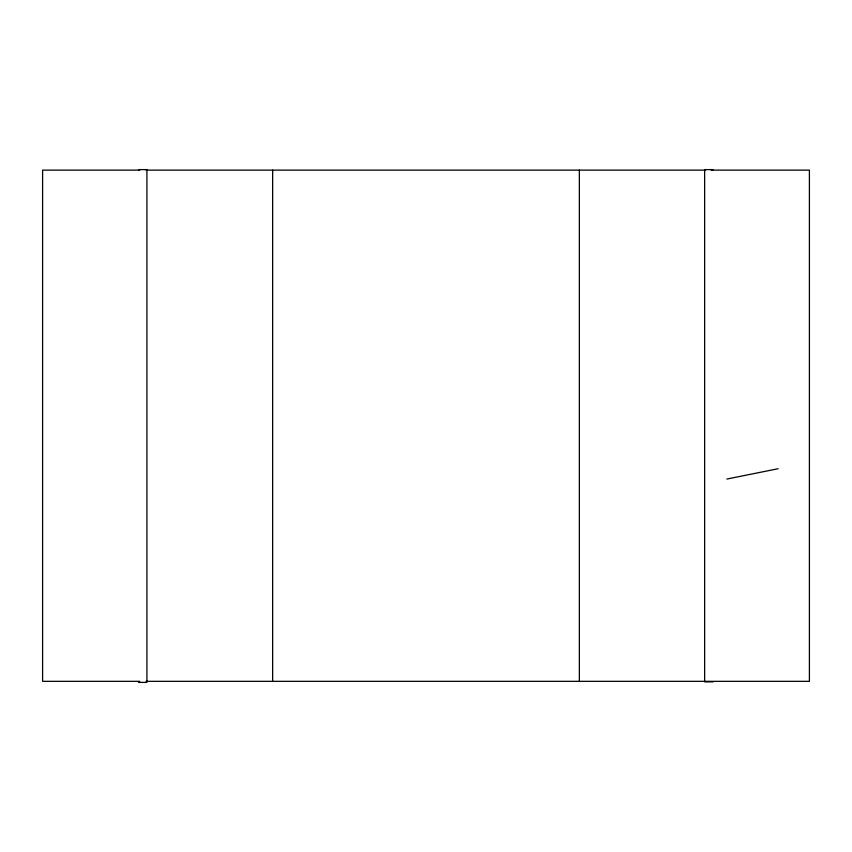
<?xml version="1.0" encoding="UTF-8"?>
<svg xmlns="http://www.w3.org/2000/svg" width="852" height="852" viewBox="0 0 852 852"><rect width="100%" height="100%" fill="white"/><g stroke="black" fill="none" stroke-linecap="round" stroke-linejoin="round"><path stroke-width="1.28" d="M726.852 479.048L778.121 468.728M138.471 169.601L146.927 169.601L146.927 682.399L138.471 682.399M713.156 169.601L704.636 169.601L704.636 681.866L713.156 681.866M139.781 170.134L42.6 170.134L42.6 681.334L139.781 681.334M146.065 170.134L705.562 170.134M711.143 170.134L809.4 170.134L809.4 681.334L146.065 681.334M579.36 170.134L579.36 681.334M272.64 170.134L272.64 681.334"/></g></svg>
